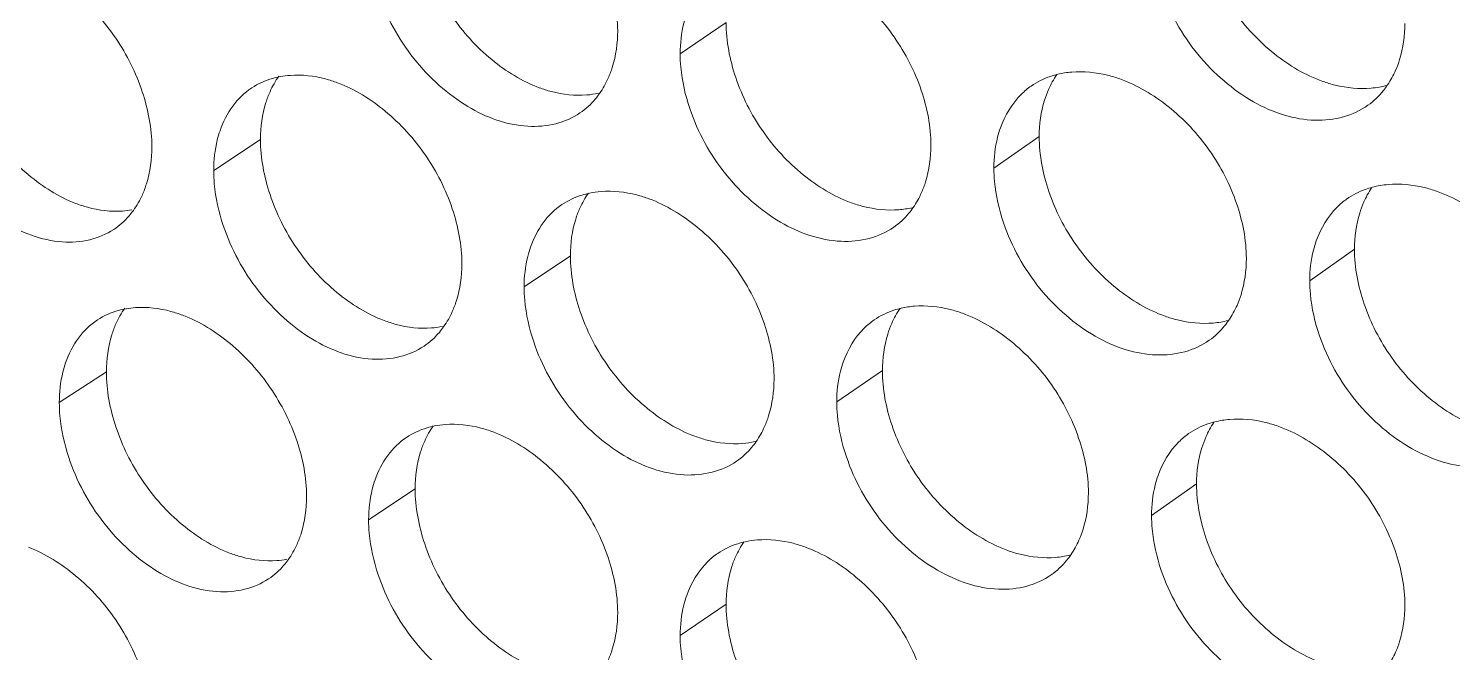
# Model space of a CAD drawing. Header units: millimetres. Extents: x 1177 to 4147, y 93 to 2194.
# Drawn here: x 2637.78 to 2657.07, y 837.02 to 845.47 of the extents above; entities that cross this region are included whole.
import ezdxf

# ---------------------------------------------------------------- set-up
doc = ezdxf.new("R2010")
doc.units = ezdxf.units.MM
doc.header["$LTSCALE"] = 0.1
doc.layers.get('0').update_dxf_attribs({"lineweight": 13})
doc.layers.add('标注', color=251, linetype='Continuous', lineweight=9)

# ---------------------------------------------------------------- blocks, each defined once
blk = doc.blocks.new('02')
at = {"layer": '标注'}
for p, q in [((4550.886, 799.194), (4549.997, 798.59)), ((4556.945, 796.988), (4556.068, 796.38)), ((4541.875, 796.931), (4540.97, 796.333)), ((4563.046, 794.811), (4562.18, 794.198)), ((4547.872, 794.683), (4546.977, 794.081)), ((4538.893, 792.441), (4537.982, 791.845)), ((4553.91, 792.462), (4553.027, 791.856)), ((4544.868, 790.179), (4543.968, 789.579)), ((4559.99, 790.271), (4559.119, 789.66)), ((4550.886, 787.944), (4549.997, 787.34))]:
    blk.add_line(p, q, dxfattribs=at)
for centre, radius, start, end in [((4542.574, 796.433), 1.743, 94.0754, 100.4818), ((4548.059, 799.534), 1.746, 274.2779, 281.7562), ((4548.6, 794.171), 1.76, 94.3009, 101.6849), ((4554.092, 797.331), 1.763, 274.5012, 282.9601), ((4539.089, 797.266), 1.722, 273.9384, 279.9366), ((4539.577, 791.949), 1.735, 93.9617, 99.8775), ((4554.669, 791.938), 1.776, 94.5239, 102.8809), ((4545.059, 795.021), 1.738, 274.1654, 281.1515), ((4545.582, 789.673), 1.752, 94.1885, 101.0843), ((4551.07, 792.804), 1.755, 274.3898, 282.359), ((4551.629, 787.426), 1.768, 94.4127, 102.2837), ((4542.068, 790.515), 1.73, 274.0522, 280.545)]:
    blk.add_arc(centre, radius, start, end, dxfattribs=at)
for points, knots in [([(4548.788, 799.035), (4548.788, 799.395), (4548.641, 800.142), (4548.125, 801.164), (4547.353, 802.005), (4546.709, 802.403), (4546.375, 802.528)], [0, 0, 0, 0, 0.241629, 0.501316, 0.760421, 1, 1, 1, 1]), ([(4544.868, 801.429), (4544.868, 801.069), (4545.014, 800.322), (4545.526, 799.299), (4546.294, 798.456), (4546.937, 798.057), (4547.27, 797.933)], [0, 0, 0, 0, 0.241933, 0.501777, 0.760722, 1, 1, 1, 1]), ([(4559.99, 801.521), (4559.99, 801.161), (4560.138, 800.415), (4560.661, 799.397), (4561.443, 798.563), (4562.096, 798.174), (4562.434, 798.054)], [0, 0, 0, 0, 0.241162, 0.500244, 0.759286, 1, 1, 1, 1]), ([(4559.99, 801.521), (4559.99, 801.161), (4560.138, 800.415), (4560.661, 799.397), (4561.443, 798.563), (4562.096, 798.174), (4562.434, 798.054)], [0, 0, 0, 0, 0.241162, 0.500244, 0.759286, 1, 1, 1, 1]), ([(4539.773, 796.787), (4539.773, 797.147), (4539.628, 797.895), (4539.118, 798.919), (4538.355, 799.766), (4537.717, 800.17), (4537.385, 800.297)], [0, 0, 0, 0, 0.242103, 0.502254, 0.761298, 1, 1, 1, 1]), ([(4554.85, 796.819), (4554.85, 797.179), (4554.703, 797.925), (4554.182, 798.945), (4553.405, 799.783), (4552.756, 800.178), (4552.42, 800.3)], [0, 0, 0, 0, 0.241318, 0.500698, 0.759842, 1, 1, 1, 1]), ([(4544.154, 799.765), (4544.306, 799.31), (4544.659, 798.661), (4545.315, 797.969), (4546.016, 797.441), (4546.82, 797.144), (4547.586, 797.206), (4547.916, 797.349), (4548.058, 797.444)], [0, 0, 0, 0, 0.281084, 0.421471, 0.556119, 0.794437, 0.900161, 1, 1, 1, 1]), ([(4559.307, 799.849), (4559.464, 799.392), (4559.828, 798.741), (4560.501, 798.054), (4561.067, 797.649), (4561.665, 797.382), (4562.265, 797.278), (4562.829, 797.338), (4563.163, 797.492), (4563.306, 797.593)], [0, 0, 0, 0, 0.278686, 0.418268, 0.552446, 0.677694, 0.792838, 0.899272, 1, 1, 1, 1]), ([(4559.307, 799.849), (4559.464, 799.392), (4559.828, 798.741), (4560.501, 798.054), (4561.067, 797.649), (4561.665, 797.382), (4562.265, 797.278), (4562.829, 797.338), (4563.163, 797.492), (4563.306, 797.593)], [0, 0, 0, 0, 0.278686, 0.418268, 0.552446, 0.677694, 0.792838, 0.899272, 1, 1, 1, 1]), ([(4535.921, 799.208), (4535.921, 798.848), (4536.065, 798.1), (4536.572, 797.075), (4537.331, 796.227), (4537.967, 795.823), (4538.298, 795.696)], [0, 0, 0, 0, 0.242407, 0.502714, 0.761597, 1, 1, 1, 1]), ([(4550.123, 799.362), (4550.102, 799.303), (4550.027, 799.052), (4549.997, 798.789), (4549.997, 798.59)], [0, 0, 0, 0, 0.2397, 1, 1, 1, 1]), ([(4550.886, 799.194), (4550.886, 798.835), (4551.032, 798.088), (4551.549, 797.067), (4552.323, 796.228), (4552.969, 795.832), (4553.305, 795.71)], [0, 0, 0, 0, 0.241622, 0.501159, 0.760144, 1, 1, 1, 1]), ([(4548.603, 798.115), (4548.634, 798.183), (4548.745, 798.478), (4548.788, 798.796), (4548.788, 799.035)], [0, 0, 0, 0, 0.237722, 1, 1, 1, 1]), ([(4563.842, 798.269), (4563.871, 798.337), (4563.979, 798.626), (4564.021, 798.939), (4564.021, 799.174)], [0, 0, 0, 0, 0.238646, 1, 1, 1, 1]), ([(4563.842, 798.269), (4563.871, 798.337), (4563.979, 798.626), (4564.021, 798.939), (4564.021, 799.174)], [0, 0, 0, 0, 0.238646, 1, 1, 1, 1]), ([(4549.997, 798.59), (4549.997, 798.503), (4550.015, 798.143), (4550.096, 797.787), (4550.184, 797.528)], [0, 0, 0, 0, 0.239751, 1, 1, 1, 1]), ([(4542.257, 798.147), (4542.207, 798.138), (4542.013, 798.093), (4541.828, 798.01), (4541.705, 797.928)], [0, 0, 0, 0, 0.255672, 1, 1, 1, 1]), ([(4543.368, 798.027), (4543.291, 798.056), (4542.995, 798.151), (4542.678, 798.188), (4542.45, 798.172)], [0, 0, 0, 0, 0.264388, 1, 1, 1, 1]), ([(4557.303, 798.192), (4557.256, 798.181), (4557.076, 798.129), (4556.904, 798.045), (4556.789, 797.965)], [0, 0, 0, 0, 0.254756, 1, 1, 1, 1]), ([(4558.508, 798.102), (4558.429, 798.13), (4558.127, 798.222), (4557.806, 798.254), (4557.574, 798.235)], [0, 0, 0, 0, 0.263682, 1, 1, 1, 1]), ([(4560.954, 794.632), (4560.954, 794.991), (4560.805, 795.738), (4560.281, 796.755), (4559.498, 797.59), (4558.846, 797.981), (4558.508, 798.102)], [0, 0, 0, 0, 0.241011, 0.500085, 0.759268, 1, 1, 1, 1]), ([(4541.705, 797.928), (4541.564, 797.835), (4541.31, 797.586), (4541.152, 797.271), (4541.093, 797.102)], [0, 0, 0, 0, 0.485181, 1, 1, 1, 1]), ([(4542.06, 797.856), (4542.029, 797.787), (4541.918, 797.492), (4541.875, 797.172), (4541.875, 796.931)], [0, 0, 0, 0, 0.237286, 1, 1, 1, 1]), ([(4545.772, 794.529), (4545.772, 794.889), (4545.626, 795.636), (4545.112, 796.658), (4544.343, 797.501), (4543.701, 797.902), (4543.368, 798.027)], [0, 0, 0, 0, 0.241786, 0.501627, 0.760712, 1, 1, 1, 1]), ([(4547.27, 797.933), (4547.347, 797.905), (4547.644, 797.81), (4547.961, 797.775), (4548.189, 797.792)], [0, 0, 0, 0, 0.264022, 1, 1, 1, 1]), ([(4548.058, 797.444), (4548.169, 797.519), (4548.303, 797.642), (4548.412, 797.785), (4548.438, 797.822)], [0, 0, 0, 0, 0.745468, 1, 1, 1, 1]), ([(4556.789, 797.965), (4556.722, 797.918), (4556.461, 797.701), (4556.28, 797.395), (4556.195, 797.154)], [0, 0, 0, 0, 0.243134, 1, 1, 1, 1]), ([(4557.126, 797.899), (4557.096, 797.831), (4556.987, 797.539), (4556.945, 797.225), (4556.945, 796.988)], [0, 0, 0, 0, 0.238208, 1, 1, 1, 1]), ([(4562.434, 798.054), (4562.512, 798.026), (4562.815, 797.935), (4563.137, 797.904), (4563.369, 797.924)], [0, 0, 0, 0, 0.263331, 1, 1, 1, 1]), ([(4562.434, 798.054), (4562.512, 798.026), (4562.815, 797.935), (4563.137, 797.904), (4563.369, 797.924)], [0, 0, 0, 0, 0.263331, 1, 1, 1, 1]), ([(4563.306, 797.593), (4563.418, 797.672), (4563.553, 797.802), (4563.662, 797.95), (4563.688, 797.989)], [0, 0, 0, 0, 0.745677, 1, 1, 1, 1]), ([(4563.306, 797.593), (4563.418, 797.672), (4563.553, 797.802), (4563.662, 797.95), (4563.688, 797.989)], [0, 0, 0, 0, 0.745677, 1, 1, 1, 1]), ([(4535.188, 797.55), (4535.338, 797.096), (4535.684, 796.448), (4536.329, 795.752), (4537.019, 795.22), (4537.809, 794.913), (4538.567, 794.963), (4538.895, 795.099), (4539.035, 795.191)], [0, 0, 0, 0, 0.282242, 0.422968, 0.557759, 0.795664, 0.900828, 1, 1, 1, 1]), ([(4550.184, 797.528), (4550.338, 797.072), (4550.695, 796.422), (4551.358, 795.732), (4552.068, 795.207), (4552.881, 794.917), (4553.652, 794.988), (4553.984, 795.134), (4554.126, 795.232)], [0, 0, 0, 0, 0.280322, 0.420487, 0.555043, 0.793636, 0.899726, 1, 1, 1, 1]), ([(4541.093, 797.102), (4541.073, 797.043), (4540.999, 796.794), (4540.97, 796.531), (4540.97, 796.333)], [0, 0, 0, 0, 0.239402, 1, 1, 1, 1]), ([(4556.195, 797.154), (4556.174, 797.095), (4556.098, 796.843), (4556.068, 796.579), (4556.068, 796.38)], [0, 0, 0, 0, 0.239901, 1, 1, 1, 1]), ([(4556.945, 796.988), (4556.945, 796.629), (4557.093, 795.882), (4557.613, 794.863), (4558.393, 794.028), (4559.043, 793.636), (4559.38, 793.515)], [0, 0, 0, 0, 0.241314, 0.500547, 0.759571, 1, 1, 1, 1]), ([(4539.589, 795.864), (4539.619, 795.932), (4539.73, 796.228), (4539.773, 796.547), (4539.773, 796.787)], [0, 0, 0, 0, 0.23723, 1, 1, 1, 1]), ([(4541.875, 796.931), (4541.875, 796.572), (4542.02, 795.824), (4542.531, 794.801), (4543.296, 793.956), (4543.936, 793.555), (4544.269, 793.43)], [0, 0, 0, 0, 0.24209, 0.502088, 0.761013, 1, 1, 1, 1]), ([(4554.668, 795.905), (4554.698, 795.973), (4554.808, 796.266), (4554.85, 796.582), (4554.85, 796.819)], [0, 0, 0, 0, 0.238095, 1, 1, 1, 1]), ([(4540.97, 796.333), (4540.97, 796.247), (4540.987, 795.886), (4541.068, 795.53), (4541.154, 795.27)], [0, 0, 0, 0, 0.239627, 1, 1, 1, 1]), ([(4556.068, 796.38), (4556.068, 796.293), (4556.086, 795.933), (4556.167, 795.578), (4556.256, 795.318)], [0, 0, 0, 0, 0.239836, 1, 1, 1, 1]), ([(4548.244, 795.894), (4548.195, 795.884), (4548.007, 795.836), (4547.827, 795.753), (4547.707, 795.672)], [0, 0, 0, 0, 0.255291, 1, 1, 1, 1]), ([(4549.392, 795.786), (4549.315, 795.814), (4549.017, 795.908), (4548.698, 795.943), (4548.468, 795.926)], [0, 0, 0, 0, 0.264101, 1, 1, 1, 1]), ([(4563.393, 796.009), (4563.348, 795.997), (4563.173, 795.943), (4563.007, 795.858), (4562.895, 795.779)], [0, 0, 0, 0, 0.254423, 1, 1, 1, 1]), ([(4564.636, 795.932), (4564.557, 795.959), (4564.253, 796.05), (4563.929, 796.081), (4563.696, 796.061)], [0, 0, 0, 0, 0.263409, 1, 1, 1, 1]), ([(4567.099, 792.474), (4567.099, 792.832), (4566.949, 793.578), (4566.421, 794.594), (4565.632, 795.425), (4564.976, 795.812), (4564.636, 795.932)], [0, 0, 0, 0, 0.240708, 0.499479, 0.758699, 1, 1, 1, 1]), ([(4538.298, 795.696), (4538.374, 795.667), (4538.667, 795.57), (4538.981, 795.533), (4539.207, 795.548)], [0, 0, 0, 0, 0.264454, 1, 1, 1, 1]), ([(4547.707, 795.672), (4547.569, 795.578), (4547.318, 795.331), (4547.161, 795.019), (4547.102, 794.852)], [0, 0, 0, 0, 0.485902, 1, 1, 1, 1]), ([(4551.814, 792.299), (4551.814, 792.658), (4551.667, 793.405), (4551.148, 794.426), (4550.374, 795.265), (4549.727, 795.662), (4549.392, 795.786)], [0, 0, 0, 0, 0.241473, 0.501006, 0.760131, 1, 1, 1, 1]), ([(4553.305, 795.71), (4553.382, 795.682), (4553.681, 795.589), (4554, 795.555), (4554.23, 795.573)], [0, 0, 0, 0, 0.263742, 1, 1, 1, 1]), ([(4554.126, 795.232), (4554.237, 795.309), (4554.372, 795.434), (4554.481, 795.579), (4554.507, 795.617)], [0, 0, 0, 0, 0.745554, 1, 1, 1, 1]), ([(4562.895, 795.779), (4562.829, 795.732), (4562.572, 795.515), (4562.393, 795.213), (4562.308, 794.974)], [0, 0, 0, 0, 0.243501, 1, 1, 1, 1]), ([(4563.224, 795.715), (4563.195, 795.647), (4563.088, 795.358), (4563.046, 795.045), (4563.046, 794.811)], [0, 0, 0, 0, 0.238574, 1, 1, 1, 1]), ([(4539.035, 795.191), (4539.145, 795.263), (4539.279, 795.383), (4539.388, 795.522), (4539.415, 795.559)], [0, 0, 0, 0, 0.745335, 1, 1, 1, 1]), ([(4548.055, 795.603), (4548.025, 795.534), (4547.914, 795.24), (4547.872, 794.922), (4547.872, 794.683)], [0, 0, 0, 0, 0.23765, 1, 1, 1, 1]), ([(4541.154, 795.27), (4541.306, 794.815), (4541.657, 794.167), (4542.309, 793.473), (4543.006, 792.943), (4543.806, 792.643), (4544.569, 792.702), (4544.899, 792.842), (4545.04, 792.936)], [0, 0, 0, 0, 0.281468, 0.421967, 0.556662, 0.794843, 0.900382, 1, 1, 1, 1]), ([(4556.256, 795.318), (4556.412, 794.861), (4556.774, 794.211), (4557.443, 793.523), (4558.006, 793.116), (4558.601, 792.847), (4559.198, 792.741), (4559.76, 792.797), (4560.093, 792.949), (4560.235, 793.049)], [0, 0, 0, 0, 0.27906, 0.418751, 0.552974, 0.678194, 0.793225, 0.899482, 1, 1, 1, 1]), ([(4547.102, 794.852), (4547.082, 794.793), (4547.007, 794.542), (4546.977, 794.279), (4546.977, 794.081)], [0, 0, 0, 0, 0.2396, 1, 1, 1, 1]), ([(4562.308, 794.974), (4562.287, 794.915), (4562.21, 794.663), (4562.18, 794.398), (4562.18, 794.198)], [0, 0, 0, 0, 0.240105, 1, 1, 1, 1]), ([(4563.046, 794.811), (4563.046, 794.451), (4563.194, 793.706), (4563.719, 792.688), (4564.504, 791.856), (4565.158, 791.468), (4565.497, 791.349)], [0, 0, 0, 0, 0.241011, 0.499941, 0.759002, 1, 1, 1, 1]), ([(4545.587, 793.606), (4545.618, 793.674), (4545.729, 793.969), (4545.772, 794.289), (4545.772, 794.529)], [0, 0, 0, 0, 0.237534, 1, 1, 1, 1]), ([(4547.872, 794.683), (4547.872, 794.323), (4548.018, 793.576), (4548.532, 792.555), (4549.303, 791.714), (4549.948, 791.316), (4550.282, 791.193)], [0, 0, 0, 0, 0.241777, 0.501467, 0.760433, 1, 1, 1, 1]), ([(4560.773, 793.724), (4560.803, 793.791), (4560.912, 794.082), (4560.954, 794.396), (4560.954, 794.632)], [0, 0, 0, 0, 0.238464, 1, 1, 1, 1]), ([(4546.977, 794.081), (4546.977, 793.994), (4546.995, 793.634), (4547.076, 793.278), (4547.163, 793.018)], [0, 0, 0, 0, 0.23971, 1, 1, 1, 1]), ([(4562.18, 794.198), (4562.18, 794.112), (4562.198, 793.752), (4562.28, 793.396), (4562.369, 793.138)], [0, 0, 0, 0, 0.239921, 1, 1, 1, 1]), ([(4540.371, 793.533), (4540.295, 793.562), (4540, 793.658), (4539.684, 793.696), (4539.457, 793.68)], [0, 0, 0, 0, 0.264534, 1, 1, 1, 1]), ([(4555.459, 793.572), (4555.381, 793.601), (4555.08, 793.693), (4554.76, 793.727), (4554.529, 793.708)], [0, 0, 0, 0, 0.26382, 1, 1, 1, 1]), ([(4538.719, 793.442), (4538.578, 793.349), (4538.322, 793.1), (4538.163, 792.783), (4538.104, 792.613)], [0, 0, 0, 0, 0.48481, 1, 1, 1, 1]), ([(4539.279, 793.659), (4539.229, 793.65), (4539.032, 793.606), (4538.844, 793.524), (4538.719, 793.442)], [0, 0, 0, 0, 0.255872, 1, 1, 1, 1]), ([(4542.768, 790.03), (4542.768, 790.39), (4542.622, 791.137), (4542.109, 792.16), (4541.344, 793.005), (4540.704, 793.407), (4540.371, 793.533)], [0, 0, 0, 0, 0.241944, 0.50194, 0.761004, 1, 1, 1, 1]), ([(4544.269, 793.43), (4544.346, 793.402), (4544.641, 793.307), (4544.957, 793.27), (4545.185, 793.287)], [0, 0, 0, 0, 0.264165, 1, 1, 1, 1]), ([(4553.752, 793.444), (4553.684, 793.397), (4553.42, 793.179), (4553.239, 792.872), (4553.154, 792.629)], [0, 0, 0, 0, 0.242946, 1, 1, 1, 1]), ([(4554.273, 793.669), (4554.226, 793.658), (4554.042, 793.608), (4553.868, 793.524), (4553.752, 793.444)], [0, 0, 0, 0, 0.254929, 1, 1, 1, 1]), ([(4557.897, 790.097), (4557.897, 790.456), (4557.749, 791.203), (4557.227, 792.222), (4556.446, 793.058), (4555.796, 793.451), (4555.459, 793.572)], [0, 0, 0, 0, 0.241164, 0.500391, 0.759555, 1, 1, 1, 1]), ([(4559.38, 793.515), (4559.459, 793.488), (4559.76, 793.396), (4560.081, 793.364), (4560.312, 793.383)], [0, 0, 0, 0, 0.263467, 1, 1, 1, 1]), ([(4560.235, 793.049), (4560.347, 793.127), (4560.482, 793.255), (4560.591, 793.402), (4560.617, 793.441)], [0, 0, 0, 0, 0.745636, 1, 1, 1, 1]), ([(4539.077, 793.365), (4539.047, 793.297), (4538.936, 793.001), (4538.893, 792.682), (4538.893, 792.441)], [0, 0, 0, 0, 0.237139, 1, 1, 1, 1]), ([(4545.04, 792.936), (4545.15, 793.01), (4545.285, 793.132), (4545.394, 793.273), (4545.42, 793.31)], [0, 0, 0, 0, 0.745425, 1, 1, 1, 1]), ([(4554.092, 793.376), (4554.062, 793.308), (4553.953, 793.016), (4553.91, 792.7), (4553.91, 792.462)], [0, 0, 0, 0, 0.238023, 1, 1, 1, 1]), ([(4562.369, 793.138), (4562.526, 792.68), (4562.893, 792.029), (4563.57, 791.343), (4564.139, 790.939), (4564.74, 790.674), (4565.343, 790.573), (4565.908, 790.636), (4566.244, 790.792), (4566.386, 790.895)], [0, 0, 0, 0, 0.278313, 0.417788, 0.551922, 0.677197, 0.792453, 0.899064, 1, 1, 1, 1]), ([(4547.163, 793.018), (4547.317, 792.562), (4547.672, 791.913), (4548.331, 791.222), (4549.037, 790.695), (4549.845, 790.402), (4550.614, 790.468), (4550.945, 790.613), (4551.087, 790.709)], [0, 0, 0, 0, 0.280702, 0.420977, 0.555579, 0.794035, 0.899943, 1, 1, 1, 1]), ([(4538.104, 792.613), (4538.084, 792.554), (4538.01, 792.305), (4537.982, 792.043), (4537.982, 791.845)], [0, 0, 0, 0, 0.239305, 1, 1, 1, 1]), ([(4553.154, 792.629), (4553.133, 792.57), (4553.057, 792.319), (4553.027, 792.055), (4553.027, 791.856)], [0, 0, 0, 0, 0.2398, 1, 1, 1, 1]), ([(4538.893, 792.441), (4538.893, 792.081), (4539.037, 791.334), (4539.546, 790.309), (4540.308, 789.463), (4540.946, 789.061), (4541.278, 788.935)], [0, 0, 0, 0, 0.242248, 0.5024, 0.761305, 1, 1, 1, 1]), ([(4551.63, 791.381), (4551.661, 791.449), (4551.771, 791.743), (4551.814, 792.06), (4551.814, 792.299)], [0, 0, 0, 0, 0.237909, 1, 1, 1, 1]), ([(4553.91, 792.462), (4553.91, 792.103), (4554.057, 791.357), (4554.576, 790.337), (4555.352, 789.499), (4556.001, 789.106), (4556.337, 788.984)], [0, 0, 0, 0, 0.241468, 0.500853, 0.759857, 1, 1, 1, 1]), ([(4537.982, 791.845), (4537.982, 791.759), (4537.999, 791.398), (4538.079, 791.042), (4538.166, 790.782)], [0, 0, 0, 0, 0.239586, 1, 1, 1, 1]), ([(4553.027, 791.856), (4553.027, 791.77), (4553.045, 791.41), (4553.127, 791.054), (4553.215, 790.794)], [0, 0, 0, 0, 0.239793, 1, 1, 1, 1]), ([(4560.343, 791.472), (4560.297, 791.46), (4560.119, 791.407), (4559.95, 791.323), (4559.837, 791.244)], [0, 0, 0, 0, 0.254587, 1, 1, 1, 1]), ([(4561.567, 791.388), (4561.488, 791.416), (4561.185, 791.507), (4560.862, 791.539), (4560.63, 791.519)], [0, 0, 0, 0, 0.263544, 1, 1, 1, 1]), ([(4545.245, 791.392), (4545.196, 791.382), (4545.005, 791.336), (4544.822, 791.253), (4544.701, 791.171)], [0, 0, 0, 0, 0.255479, 1, 1, 1, 1]), ([(4546.375, 791.278), (4546.298, 791.306), (4546, 791.401), (4545.683, 791.437), (4545.454, 791.42)], [0, 0, 0, 0, 0.264244, 1, 1, 1, 1]), ([(4548.788, 787.785), (4548.788, 788.145), (4548.641, 788.892), (4548.125, 789.914), (4547.353, 790.755), (4546.709, 791.153), (4546.375, 791.278)], [0, 0, 0, 0, 0.241629, 0.501316, 0.760421, 1, 1, 1, 1]), ([(4559.837, 791.244), (4559.77, 791.196), (4559.511, 790.979), (4559.332, 790.676), (4559.246, 790.436)], [0, 0, 0, 0, 0.243319, 1, 1, 1, 1]), ([(4564.021, 787.924), (4564.021, 788.283), (4563.872, 789.029), (4563.346, 790.046), (4562.56, 790.879), (4561.905, 791.268), (4561.567, 791.388)], [0, 0, 0, 0, 0.240859, 0.499781, 0.758983, 1, 1, 1, 1]), ([(4544.701, 791.171), (4544.561, 791.078), (4544.309, 790.83), (4544.151, 790.516), (4544.092, 790.348)], [0, 0, 0, 0, 0.485545, 1, 1, 1, 1]), ([(4545.053, 791.101), (4545.022, 791.033), (4544.911, 790.738), (4544.868, 790.419), (4544.868, 790.179)], [0, 0, 0, 0, 0.237462, 1, 1, 1, 1]), ([(4550.282, 791.193), (4550.359, 791.165), (4550.657, 791.071), (4550.975, 791.036), (4551.205, 791.054)], [0, 0, 0, 0, 0.263881, 1, 1, 1, 1]), ([(4551.087, 790.709), (4551.198, 790.785), (4551.332, 790.91), (4551.441, 791.053), (4551.467, 791.091)], [0, 0, 0, 0, 0.745511, 1, 1, 1, 1]), ([(4560.17, 791.178), (4560.14, 791.111), (4560.032, 790.82), (4559.99, 790.507), (4559.99, 790.271)], [0, 0, 0, 0, 0.238392, 1, 1, 1, 1]), ([(4538.166, 790.782), (4538.317, 790.327), (4538.665, 789.679), (4539.314, 788.984), (4540.007, 788.453), (4540.802, 788.15), (4541.563, 788.204), (4541.891, 788.342), (4542.032, 788.435)], [0, 0, 0, 0, 0.281854, 0.422466, 0.557209, 0.795252, 0.900604, 1, 1, 1, 1]), ([(4553.215, 790.794), (4553.37, 790.338), (4553.729, 789.688), (4554.396, 788.999), (4555.11, 788.475), (4555.927, 788.189), (4556.701, 788.264), (4557.033, 788.413), (4557.175, 788.512)], [0, 0, 0, 0, 0.279944, 0.419999, 0.55451, 0.793241, 0.899512, 1, 1, 1, 1]), ([(4559.246, 790.436), (4559.225, 790.376), (4559.149, 790.125), (4559.119, 789.86), (4559.119, 789.66)], [0, 0, 0, 0, 0.240003, 1, 1, 1, 1]), ([(4544.092, 790.348), (4544.072, 790.289), (4543.997, 790.039), (4543.968, 789.777), (4543.968, 789.579)], [0, 0, 0, 0, 0.239501, 1, 1, 1, 1]), ([(4544.868, 790.179), (4544.868, 789.819), (4545.014, 789.072), (4545.526, 788.049), (4546.294, 787.206), (4546.937, 786.807), (4547.27, 786.683)], [0, 0, 0, 0, 0.241933, 0.501777, 0.760722, 1, 1, 1, 1]), ([(4557.715, 789.186), (4557.745, 789.254), (4557.854, 789.545), (4557.897, 789.86), (4557.897, 790.097)], [0, 0, 0, 0, 0.23828, 1, 1, 1, 1]), ([(4559.99, 790.271), (4559.99, 789.911), (4560.138, 789.165), (4560.661, 788.147), (4561.443, 787.313), (4562.096, 786.924), (4562.434, 786.804)], [0, 0, 0, 0, 0.241162, 0.500244, 0.759286, 1, 1, 1, 1]), ([(4542.582, 789.106), (4542.613, 789.174), (4542.725, 789.47), (4542.768, 789.789), (4542.768, 790.03)], [0, 0, 0, 0, 0.237376, 1, 1, 1, 1]), ([(4543.968, 789.579), (4543.968, 789.492), (4543.986, 789.132), (4544.066, 788.775), (4544.154, 788.515)], [0, 0, 0, 0, 0.239668, 1, 1, 1, 1]), ([(4559.119, 789.66), (4559.119, 789.574), (4559.136, 789.214), (4559.219, 788.858), (4559.307, 788.599)], [0, 0, 0, 0, 0.239878, 1, 1, 1, 1]), ([(4539.773, 785.537), (4539.773, 785.897), (4539.628, 786.645), (4539.118, 787.669), (4538.355, 788.516), (4537.717, 788.92), (4537.385, 789.047)], [0, 0, 0, 0, 0.242103, 0.502254, 0.761298, 1, 1, 1, 1]), ([(4539.773, 785.537), (4539.773, 785.897), (4539.628, 786.645), (4539.118, 787.669), (4538.355, 788.516), (4537.717, 788.92), (4537.385, 789.047)], [0, 0, 0, 0, 0.242103, 0.502254, 0.761298, 1, 1, 1, 1]), ([(4551.253, 789.153), (4551.205, 789.143), (4551.02, 789.094), (4550.843, 789.01), (4550.724, 788.929)], [0, 0, 0, 0, 0.255107, 1, 1, 1, 1]), ([(4552.42, 789.05), (4552.343, 789.079), (4552.043, 789.172), (4551.724, 789.207), (4551.493, 789.188)], [0, 0, 0, 0, 0.26396, 1, 1, 1, 1]), ([(4554.85, 785.569), (4554.85, 785.929), (4554.703, 786.675), (4554.182, 787.695), (4553.405, 788.533), (4552.756, 788.928), (4552.42, 789.05)], [0, 0, 0, 0, 0.241318, 0.500698, 0.759842, 1, 1, 1, 1]), ([(4541.278, 788.935), (4541.354, 788.906), (4541.649, 788.81), (4541.964, 788.773), (4542.191, 788.789)], [0, 0, 0, 0, 0.264309, 1, 1, 1, 1]), ([(4542.032, 788.435), (4542.142, 788.508), (4542.277, 788.629), (4542.386, 788.769), (4542.412, 788.806)], [0, 0, 0, 0, 0.74538, 1, 1, 1, 1]), ([(4550.724, 788.929), (4550.656, 788.882), (4550.391, 788.665), (4550.209, 788.356), (4550.123, 788.112)], [0, 0, 0, 0, 0.242752, 1, 1, 1, 1]), ([(4551.068, 788.861), (4551.038, 788.793), (4550.928, 788.499), (4550.886, 788.183), (4550.886, 787.944)], [0, 0, 0, 0, 0.237837, 1, 1, 1, 1]), ([(4556.337, 788.984), (4556.415, 788.956), (4556.715, 788.864), (4557.035, 788.831), (4557.266, 788.85)], [0, 0, 0, 0, 0.263604, 1, 1, 1, 1]), ([(4557.175, 788.512), (4557.287, 788.589), (4557.422, 788.716), (4557.531, 788.862), (4557.557, 788.9)], [0, 0, 0, 0, 0.745595, 1, 1, 1, 1]), ([(4544.154, 788.515), (4544.306, 788.06), (4544.659, 787.411), (4545.315, 786.719), (4546.016, 786.191), (4546.82, 785.894), (4547.586, 785.956), (4547.916, 786.099), (4548.058, 786.194)], [0, 0, 0, 0, 0.281084, 0.421471, 0.556119, 0.794437, 0.900161, 1, 1, 1, 1]), ([(4559.307, 788.599), (4559.464, 788.142), (4559.828, 787.491), (4560.501, 786.804), (4561.067, 786.399), (4561.665, 786.132), (4562.265, 786.028), (4562.829, 786.088), (4563.163, 786.242), (4563.306, 786.343)], [0, 0, 0, 0, 0.278686, 0.418268, 0.552446, 0.677694, 0.792838, 0.899272, 1, 1, 1, 1]), ([(4535.921, 787.958), (4535.921, 787.598), (4536.065, 786.85), (4536.572, 785.825), (4537.331, 784.977), (4537.967, 784.573), (4538.298, 784.446)], [0, 0, 0, 0, 0.242407, 0.502714, 0.761597, 1, 1, 1, 1]), ([(4535.921, 787.958), (4535.921, 787.598), (4536.065, 786.85), (4536.572, 785.825), (4537.331, 784.977), (4537.967, 784.573), (4538.298, 784.446)], [0, 0, 0, 0, 0.242407, 0.502714, 0.761597, 1, 1, 1, 1]), ([(4550.123, 788.112), (4550.102, 788.053), (4550.027, 787.802), (4549.997, 787.539), (4549.997, 787.34)], [0, 0, 0, 0, 0.2397, 1, 1, 1, 1]), ([(4550.886, 787.944), (4550.886, 787.585), (4551.032, 786.838), (4551.549, 785.817), (4552.323, 784.978), (4552.969, 784.582), (4553.305, 784.46)], [0, 0, 0, 0, 0.241622, 0.501159, 0.760144, 1, 1, 1, 1]), ([(4563.842, 787.019), (4563.871, 787.087), (4563.979, 787.376), (4564.021, 787.689), (4564.021, 787.924)], [0, 0, 0, 0, 0.238646, 1, 1, 1, 1]), ([(4548.603, 786.865), (4548.634, 786.933), (4548.745, 787.228), (4548.788, 787.546), (4548.788, 787.785)], [0, 0, 0, 0, 0.237722, 1, 1, 1, 1]), ([(4549.997, 787.34), (4549.997, 787.253), (4550.015, 786.893), (4550.096, 786.537), (4550.184, 786.278)], [0, 0, 0, 0, 0.239751, 1, 1, 1, 1])]:
    blk.add_open_spline(points, degree=3, knots=knots, dxfattribs=at)
for points in [[(4542.23, 798.155), (4542.163, 798.062), (4542.107, 797.961), (4542.06, 797.856)], [(4548.438, 797.822), (4548.503, 797.914), (4548.558, 798.013), (4548.603, 798.115)], [(4557.284, 798.185), (4557.223, 798.095), (4557.17, 797.999), (4557.126, 797.899)], [(4557.574, 798.235), (4557.483, 798.228), (4557.392, 798.214), (4557.303, 798.192)], [(4563.688, 797.989), (4563.747, 798.077), (4563.799, 798.172), (4563.842, 798.269)], [(4563.688, 797.989), (4563.747, 798.077), (4563.799, 798.172), (4563.842, 798.269)], [(4563.369, 797.924), (4563.471, 797.933), (4563.574, 797.95), (4563.673, 797.976)], [(4563.369, 797.924), (4563.471, 797.933), (4563.574, 797.95), (4563.673, 797.976)], [(4548.22, 795.896), (4548.156, 795.804), (4548.101, 795.705), (4548.055, 795.603)], [(4554.507, 795.617), (4554.569, 795.707), (4554.623, 795.804), (4554.668, 795.905)], [(4563.378, 795.997), (4563.319, 795.908), (4563.267, 795.813), (4563.224, 795.715)], [(4563.696, 796.061), (4563.594, 796.052), (4563.492, 796.035), (4563.393, 796.009)], [(4539.415, 795.559), (4539.483, 795.654), (4539.541, 795.757), (4539.589, 795.864)], [(4560.617, 793.441), (4560.678, 793.53), (4560.73, 793.625), (4560.773, 793.724)], [(4539.25, 793.67), (4539.182, 793.575), (4539.124, 793.472), (4539.077, 793.365)], [(4545.42, 793.31), (4545.485, 793.403), (4545.541, 793.502), (4545.587, 793.606)], [(4554.253, 793.665), (4554.19, 793.575), (4554.137, 793.477), (4554.092, 793.376)], [(4560.312, 793.383), (4560.409, 793.391), (4560.506, 793.407), (4560.601, 793.431)], [(4560.63, 791.519), (4560.533, 791.511), (4560.437, 791.496), (4560.343, 791.472)], [(4545.22, 791.397), (4545.155, 791.305), (4545.099, 791.205), (4545.053, 791.101)], [(4551.467, 791.091), (4551.531, 791.182), (4551.585, 791.28), (4551.63, 791.381)], [(4560.326, 791.462), (4560.266, 791.373), (4560.214, 791.277), (4560.17, 791.178)], [(4542.412, 788.806), (4542.479, 788.9), (4542.535, 789.001), (4542.582, 789.106)], [(4551.231, 789.152), (4551.168, 789.061), (4551.114, 788.963), (4551.068, 788.861)], [(4557.557, 788.9), (4557.618, 788.99), (4557.671, 789.086), (4557.715, 789.186)], [(4557.266, 788.85), (4557.358, 788.857), (4557.449, 788.872), (4557.539, 788.893)], [(4563.688, 786.739), (4563.747, 786.827), (4563.799, 786.922), (4563.842, 787.019)]]:
    blk.add_open_spline(points, degree=3, dxfattribs=at)

msp = doc.modelspace()

# ---------------------------------------------------------------- block references
at = {"xscale": 0.7, "yscale": 0.7, "zscale": 0.7}
msp.add_blockref('02', (-538.391, 286.112), dxfattribs=at)

doc.saveas('drawing.dxf')
